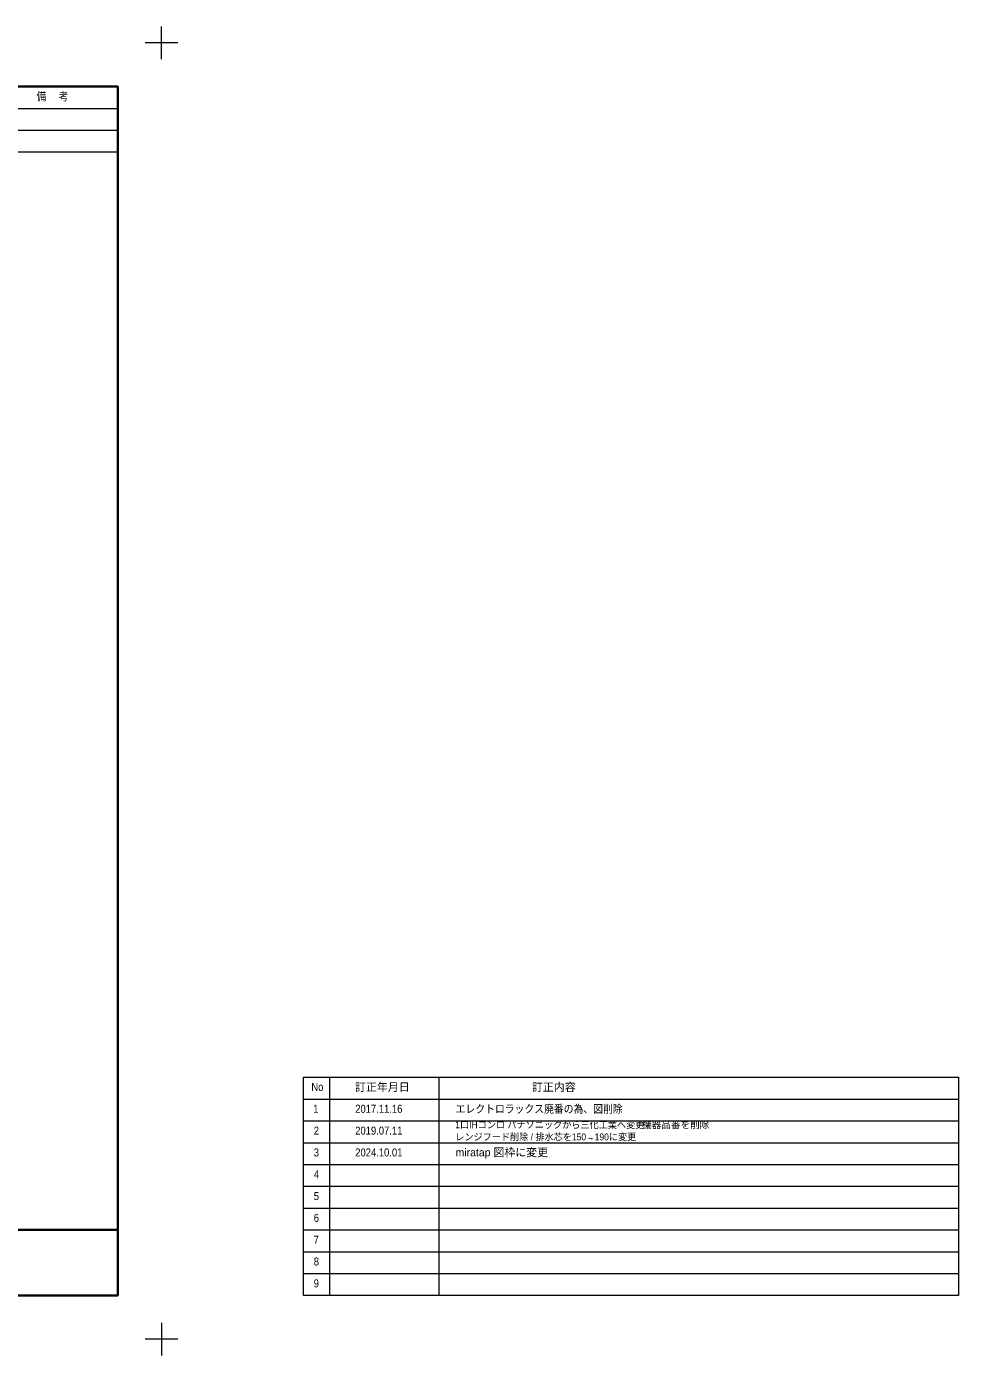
# Model space of a CAD drawing. Units: millimetres, scale not verified. Extents: x -6062 to 6062, y -3045 to 3045.
# Drawn here: x 1795 to 6062, y -3045 to 3045 of the extents above; entities that cross this region are included whole.
import ezdxf
from ezdxf.enums import TextEntityAlignment as Align

# ---------------------------------------------------------------- set-up
doc = ezdxf.new("R2010")
doc.units = ezdxf.units.MM
doc.header["$LTSCALE"] = 20
doc.layers.add('0-0_1図面枠', color=7, linetype='Continuous', lineweight=20)
doc.styles.add('ＭＳ Ｐゴシック', font='')
doc.styles.get('ＭＳ Ｐゴシック').set_extended_font_data('MS PGothic')

# ---------------------------------------------------------------- blocks, each defined once
blk = doc.blocks.new('グループ')
at = {"layer": '0-0_1図面枠', "lineweight": 15}
for p, q in [((-84000, 57900), (-84000, 60900)), ((84000, 57900), (84000, 60900)), ((-85500, 59400), (-82500, 59400)), ((85500, 59400), (82500, 59400)), ((-84000, -57900), (-84000, -60900)), ((84000, -57900), (84000, -60900)), ((-85500, -59400), (-82500, -59400)), ((85500, -59400), (82500, -59400))]:
    blk.add_line(p, q, dxfattribs=at)
blk = doc.blocks.new('グループ-1')
at = {"layer": '0-0_1図面枠', "lineweight": 15}
for p, q in [((99400, -35400), (99400, -55400)), ((109400, -35400), (109400, -55400)), ((97000, -37400), (157000, -37400)), ((97000, -39400), (157000, -39400)), ((97000, -41400), (157000, -41400)), ((97000, -43400), (157000, -43400)), ((97000, -45400), (157000, -45400)), ((97000, -47400), (157000, -47400)), ((97000, -49400), (157000, -49400)), ((97000, -51400), (157000, -51400)), ((97000, -53400), (157000, -53400))]:
    blk.add_line(p, q, dxfattribs=at)
blk.add_lwpolyline([(97000, -35400), (157000, -35400), (157000, -55400), (97000, -55400)], close=True, dxfattribs=at)
blk = doc.blocks.new('グループ-2')
at = {"layer": '0-0_1図面枠', "lineweight": 35}
for p, q in [((-80000, -49400), (80000, -49400)), ((-43000, -49400), (-43000, -55400)), ((22000, -49400), (22000, -55400)), ((38000, -49400), (38000, -55400)), ((50000, -49400), (50000, -55400)), ((62000, -49400), (62000, -55400))]:
    blk.add_line(p, q, dxfattribs=at)
blk.add_lwpolyline([(-80000, 55400), (80000, 55400), (80000, -55400), (-80000, -55400)], close=True, dxfattribs=at)
blk = doc.blocks.new('図面枠')
at = {"layer": '0-0_1図面枠'}
for name in ['グループ', 'グループ-2', 'グループ-1']:
    blk.add_blockref(name, (0, 0), dxfattribs=at)
at = {"layer": '0-0_1図面枠', "style": 'ＭＳ Ｐゴシック', "width": 0.9}
for s, p in [('No', (97731, -36879.4)), ('1', (97896.5, -38881.1)), ('2', (97949.9, -40879.4)), ('3', (97949.9, -42879.4)), ('4', (97965.5, -44879.4)), ('5', (97949.9, -46879.4)), ('6', (97945.9, -48879.4)), ('7', (97934.4, -50879.4)), ('8', (97954, -52879.4)), ('9', (97945.9, -54879.4))]:
    blk.add_text(s, height=733.7, dxfattribs=at).set_placement(p, align=Align.BOTTOM_LEFT)
at = {"layer": '0-0_1図面枠', "style": 'ＭＳ Ｐゴシック'}
for s, p in [('訂正年月日', (101734.4, -36892.6)), ('訂正内容', (117934.4, -36894.6))]:
    blk.add_text(s, height=733.7, dxfattribs=at).set_placement(p, align=Align.BOTTOM_LEFT)
blk = doc.blocks.new('グループ-21')
at = {"layer": '0-0_1図面枠', "lineweight": 15}
for p, q in [((62000, 55400), (62000, 49400)), ((68000, 55400), (68000, 49400)), ((30400, 53400), (80000, 53400)), ((30400, 51400), (80000, 51400))]:
    blk.add_line(p, q, dxfattribs=at)
blk.add_lwpolyline([(30400, 55400), (80000, 55400), (80000, 49400), (30400, 49400)], close=True, dxfattribs=at)

msp = doc.modelspace()

# ---------------------------------------------------------------- block references
at = {"layer": '0-0_1図面枠', "xscale": 0.05, "yscale": 0.05}
for name in ['図面枠', 'グループ-21']:
    msp.add_blockref(name, (-1787.5, 0), dxfattribs=at)

# ---------------------------------------------------------------- texts
at = {"layer": '0-0_1図面枠', "style": 'ＭＳ Ｐゴシック'}
for s, height, width, p in [('備 \u3000考', 36.66, 0.9, (1839.59, 2695.17)), ('2017.11.16', 36.66, 0.9, (3300, -1944.05)), ('エレクトロラックス廃番の為、図削除', 36.66, 0.9, (3759.79, -1944.65)), ('2019.07.11', 36.66, 0.9, (3300, -2044.05)), ('レンジフード削除 / 排水芯を150→190に変更', 31.44, 0.95, (3757.89, -2068.76)), ('2024.10.01', 36.66, 0.9, (3300, -2144.05))]:
    msp.add_text(s, height=height, dxfattribs=dict(at, width=width)).set_placement(p, align=Align.BOTTOM_LEFT)
at = {"layer": '0-0_1図面枠', "color": 250, "style": 'ＭＳ Ｐゴシック', "width": 0.95}
msp.add_text('1口IHコンロ パナソニックから三化工業へ変更 /', height=31.44, dxfattribs=at).set_placement((3758.06, -2013.29), align=Align.BOTTOM_LEFT)
at = {"layer": '0-0_1図面枠', "style": 'ＭＳ Ｐゴシック'}
msp.add_text(' 機器品番を削除', height=31.44, dxfattribs=at).set_placement((4602.02, -2013.29), align=Align.BOTTOM_LEFT)
at = {"layer": '0-0_1図面枠', "color": 250, "style": 'ＭＳ Ｐゴシック'}
msp.add_text('miratap 図枠に変更', height=36.69, dxfattribs=at).set_placement((3759.62, -2143.77), align=Align.BOTTOM_LEFT)

doc.saveas('drawing.dxf')
